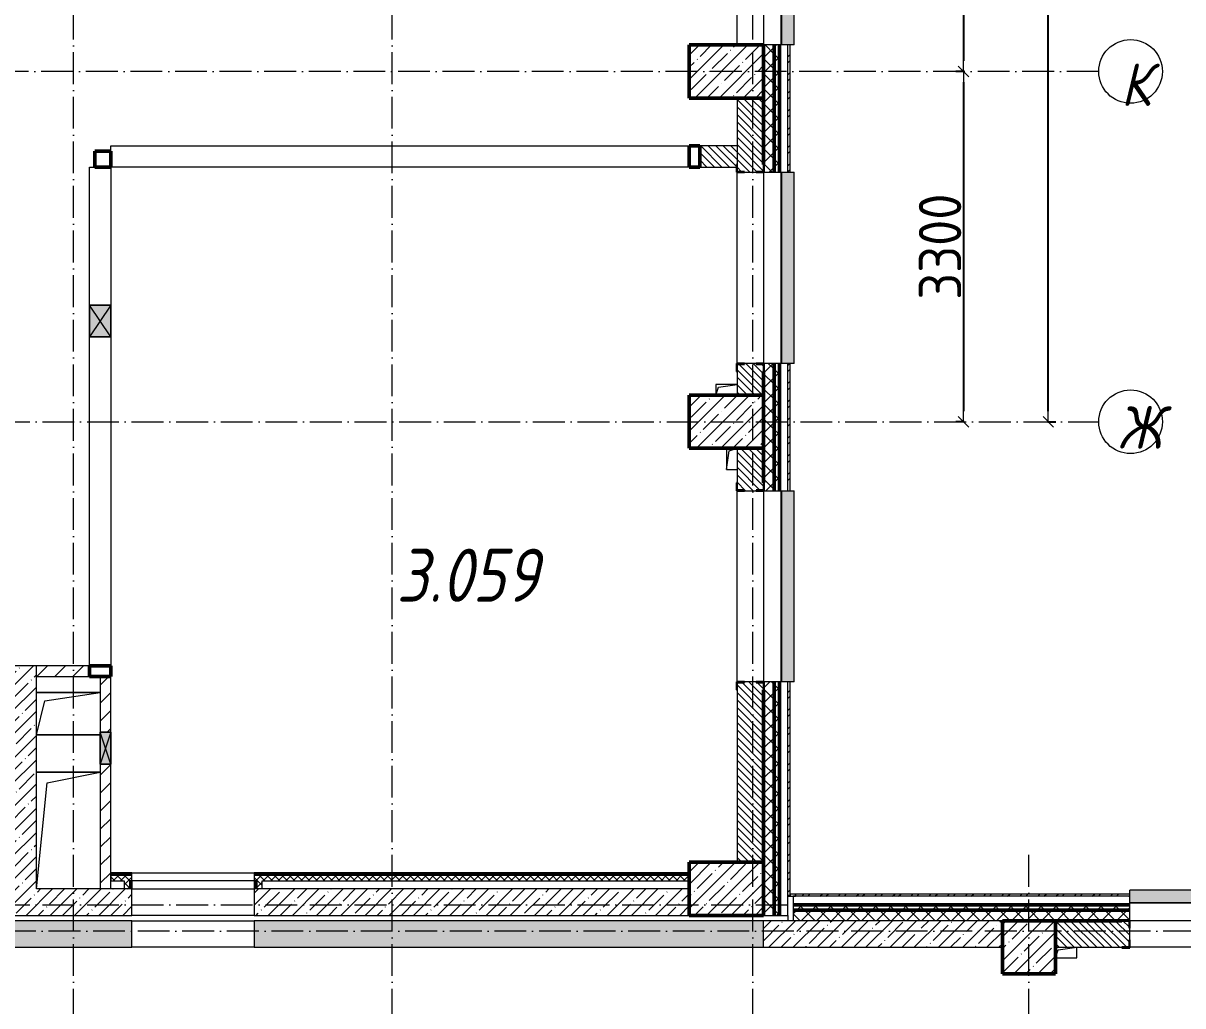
# Model space of a CAD drawing. Header units: millimetres. Extents: x -213536 to 1564669, y -45299 to 942238.
# Drawn here: x 159004 to 169929, y 467695 to 476952 of the extents above; entities that cross this region are included whole.
import ezdxf

# ---------------------------------------------------------------- set-up
doc = ezdxf.new("R2010")
doc.units = ezdxf.units.MM
doc.linetypes.add('50_200_ШТРИХ_1Т_ш5_п1_п1_', pattern=[700, 500, -100, 0, -100])
for name, color, linetype, lineweight in [('A-____-____-DIMS', 7, 'Continuous', 9), ('A-DETL-GENF-OTLN', 7, 'Continuous', 9), ('A-FLOR-____-OTLN', 7, 'Continuous', 9), ('A-GENM-____-MCUT', 7, 'Continuous', 25), ('A-GENM-____-OTLN', 7, 'Continuous', 9), ('A-GENM-____-OTLN-1', 7, 'Continuous', 25), ('A-GLAZ-____-OTLN', 7, 'Continuous', 9), ('A-WALL-____-MCUT-1', 7, 'Continuous', 9), ('A-WALL-____-MCUT-2', 7, 'Continuous', 50), ('A-WALL-____-MCUT-3', 7, 'Continuous', 9), ('A-WALL-____-OTLN', 7, 'Continuous', 9), ('A-WALL-____-PATT-1', 7, 'Continuous', 9), ('A-WALL-FNSH-MCUT-1', 7, 'Continuous', 9), ('I-WALL-____-OTLN', 7, 'Continuous', 9), ('S-COLS-____-MCUT', 7, 'Continuous', 50), ('S-COLS-____-OTLN', 7, 'Continuous', 9), ('S-GRID-____-IDEN', 7, 'Continuous', 9), ('S-GRID-____-OTLN-1', 7, '50_200_ШТРИХ_1Т_ш5_п1_п1_', 9), ('Марки помещений', 7, 'Continuous', 9)]:
    doc.layers.add(name, color=color, linetype=linetype, lineweight=lineweight)
doc.layers.add('A-GLAZ-____-OTLN-1', color=7, linetype='Continuous', lineweight=9, true_color=0xc0c0c0)
doc.layers.add('A-WALL-____-PATT-3', color=9, linetype='Continuous', lineweight=9, true_color=0x808080)
doc.styles.add('ISOCPEUR_I', font='isocpeui.ttf', dxfattribs={"width": 0.9, "height": 2.5})
doc.styles.add('ISOCPEUR_I_2', font='isocpeui.ttf', dxfattribs={"width": 0.85, "height": 2.3})
doc.styles.add('СПДС', font='isocpeur.ttf', dxfattribs={"width": 0.9})
doc.dimstyles.new('Размера А3', dxfattribs={"dimtxt": 200, "dimasz": 100, "dimexe": 70, "dimexo": 100, "dimgap": 20, "dimtad": 1, "dimdec": 0, "dimrnd": 10, "dimzin": 0, "dimdsep": 46, "dimtxsty": 'СПДС', "dimblk": 'ARROWHEAD_6', "dimcen": 1, "dimclrd": 256, "dimclre": 256, "dimclrt": 256, "dimazin": 0, "dimtfac": 1, "dimtdec": 0, "dimtmove": 2, "dimatfit": 3, "dimfxl": 1, "dimtolj": 1, "dimtzin": 0, "dimarcsym": 0})
pattern_1 = [(45, (142429.06, 459015.94), (-70.71068, 70.71068), []), (135, (142429.06, 459015.94), (-70.71068, -70.71068), [])]
pattern_2 = [(135, (142429.057, 459015.94), (-35.35534, -35.35534), [])]
pattern_3 = [(45, (142429.06, 459015.94), (-85.53659, 85.53659), []), (45, (142486.08, 459015.94), (-85.53659, 85.53659), [])]
pattern_4 = [(45, (142429.06, 459015.94), (-84.8528, 84.8528), [])]
pattern_5 = [(45, (142429.06, 459015.94), (-114.04925, 114.04925), []), (45, (142543.1, 459015.94), (-114.04925, 114.04925), [201.612, -40.322, 3.353, -36.97])]
pattern_6 = [(45, (142429.057, 459015.94), (-35.35534, 35.35534), []), (135, (142429.057, 459015.94), (-35.35534, -35.35534), [])]

# ---------------------------------------------------------------- blocks, each defined once
blk = doc.blocks.new('BSC_Колонна _Прямоугольная - 500х500-V118-АР1_План отверстий 3 этажа в осях 1-64_А-ГГ')
at = {"layer": 'S-COLS-____-OTLN'}
h = blk.add_hatch(dxfattribs=at)
h.set_pattern_fill('FP_141', color=256, style=0, pattern_type=2)
h.set_pattern_definition([(45, (-26050, -9231.04), (-114.04925, 114.04925), []), (45, (-25935.95, -9231.04), (-114.04925, 114.04925), [201.613, -40.323, 3.353, -36.97])])
h.paths.add_polyline_path([(-250, -250), (250, -250), (250, 250), (-250, 250)], flags=0)
at = {"layer": 'S-COLS-____-MCUT'}
for p, q in [((250, 250), (-250, 250)), ((-250, 250), (-250, -250)), ((250, -250), (250, 250)), ((-250, -250), (250, -250))]:
    blk.add_line(p, q, dxfattribs=at)
blk = doc.blocks.new('BSC_Колонна _Прямоугольная - 500х700-V123-АР1_План отверстий 3 этажа в осях 1-64_А-ГГ')
at = {"layer": 'S-COLS-____-OTLN'}
h = blk.add_hatch(dxfattribs=at)
h.set_pattern_fill('FP_146', color=256, style=0, pattern_type=2)
h.set_pattern_definition([(315, (-9781.04, 23200), (114.0493, 114.0493), []), (315, (-9781.04, 23085.95), (114.0493, 114.0493), [201.613, -40.323, 3.353, -36.97])])
h.paths.add_polyline_path([(-250, 350), (-250, -350), (250, -350), (250, 350)], flags=0)
at = {"layer": 'S-COLS-____-MCUT'}
for p, q in [((250, 350), (-250, 350)), ((-250, 350), (-250, -350)), ((250, -350), (250, 350)), ((-250, -350), (250, -350))]:
    blk.add_line(p, q, dxfattribs=at)
blk = doc.blocks.new('BSC_Колонна _Прямоугольная - 500х700-V125-АР1_План отверстий 3 этажа в осях 1-64_А-ГГ')
at = {"layer": 'S-COLS-____-OTLN'}
h = blk.add_hatch(dxfattribs=at)
h.set_pattern_fill('FP_148', color=256, style=0, pattern_type=2)
h.set_pattern_definition([(315, (-17481.04, 23200), (114.04925, 114.04925), []), (315, (-17481.04, 23085.95), (114.04925, 114.04925), [201.613, -40.323, 3.353, -36.97])])
h.paths.add_polyline_path([(-250, 350), (-250, -350), (250, -350), (250, 350)], flags=0)
at = {"layer": 'S-COLS-____-MCUT'}
for p, q in [((250, 350), (-250, 350)), ((-250, 350), (-250, -350)), ((250, -350), (250, 350)), ((-250, -350), (250, -350))]:
    blk.add_line(p, q, dxfattribs=at)
blk = doc.blocks.new('BSC_Колонна _Прямоугольная - 500х700-V130-АР1_План отверстий 3 этажа в осях 1-64_А-ГГ')
at = {"layer": 'S-COLS-____-OTLN'}
h = blk.add_hatch(dxfattribs=at)
h.set_pattern_fill('FP_153', color=256, style=0, pattern_type=2)
h.set_pattern_definition([(315, (-14181.04, 23200), (114.04925, 114.04925), []), (315, (-14181.04, 23085.95), (114.04925, 114.04925), [201.613, -40.323, 3.353, -36.97])])
h.paths.add_polyline_path([(-250, 350), (-250, -350), (250, -350), (250, 350)], flags=0)
at = {"layer": 'S-COLS-____-MCUT'}
for p, q in [((250, 350), (-250, 350)), ((-250, 350), (-250, -350)), ((250, -350), (250, 350)), ((-250, -350), (250, -350))]:
    blk.add_line(p, q, dxfattribs=at)
blk = doc.blocks.new('Отлив_СКБ - Отлив витража_120_НВФ-31885687-АР1_План отверстий 3 этажа в осях 1-64_А-ГГ')
at = {"layer": 'A-GLAZ-____-OTLN-1'}
for points in [[(0, 0), (0, -2), (1800, -2), (1800, 0), (534, 0)], [(0, -2), (0, -120), (1800, -120), (1800, -2), (534, -2)]]:
    blk.add_hatch(color=256, dxfattribs=at).paths.add_polyline_path(points, flags=0)
at = {"layer": 'A-GLAZ-____-OTLN'}
for p, q in [((0, 0), (1800, 0)), ((1800, -2), (0, -2)), ((0, -120), (0, -83)), ((1800, -83), (1800, -120)), ((0, -120), (1800, -120))]:
    blk.add_line(p, q, dxfattribs=at)
blk = doc.blocks.new('Фахверк_СКБ_Уголок - 250_2700-27497298-АР1_План отверстий 3 этажа в осях 1-64_А-ГГ')
at = {"layer": 'A-GENM-____-MCUT'}
for p, q in [((200, 181), (125, 181)), ((125, 181), (125, 106)), ((131, 106), (131, 175)), ((131, 175), (200, 175)), ((200, 175), (200, 181)), ((125, 106), (131, 106)), ((131, -6), (125, -6)), ((125, -6), (125, -81)), ((125, -81), (200, -81)), ((131, -75), (131, -6)), ((200, -75), (131, -75)), ((200, -81), (200, -75))]:
    blk.add_line(p, q, dxfattribs=at)
blk = doc.blocks.new('AR_Отверстие прямоугольное _в плите_ - AR_Отверстие прямоугольное _в плите_-V181-АР1_План отверстий 3 этажа в осях 1-64_А-ГГ')
at = {"layer": 'A-GENM-____-OTLN'}
for p, q in [((-100, -50), (-75, 25)), ((-75, 25), (100, 50)), ((100, -50), (100, 50)), ((-100, -50), (100, -50))]:
    blk.add_line(p, q, dxfattribs=at)
blk = doc.blocks.new('AR_Отверстие прямоугольное _в плите_ - AR_Отверстие прямоугольное _в плите_-30510803-АР1_План отверстий 3 этажа в осях 1-64_А-ГГ')
at = {"layer": 'A-GENM-____-OTLN'}
for p, q in [((-50, 100), (-50, -100)), ((-50, -100), (-25, 75)), ((-25, 75), (50, 100)), ((-50, -100), (50, -100))]:
    blk.add_line(p, q, dxfattribs=at)
blk = doc.blocks.new('AR_Отверстие прямоугольное _в плите_ - AR_Отверстие прямоугольное _в плите_-30510907-АР1_План отверстий 3 этажа в осях 1-64_А-ГГ')
at = {"layer": 'A-GENM-____-OTLN'}
for p, q in [((100, 50), (-100, 50)), ((-100, 50), (-100, -50)), ((-100, -50), (-75, 25)), ((-75, 25), (100, 50))]:
    blk.add_line(p, q, dxfattribs=at)
blk = doc.blocks.new('AR_Отверстие прямоугольное _в плите_ - AR_Отверстие прямоугольное _в плите_-V186-АР1_План отверстий 3 этажа в осях 1-64_А-ГГ')
at = {"layer": 'A-GENM-____-OTLN'}
for p, q in [((300, 550), (-300, 550)), ((-200, 450), (300, 550)), ((-300, -550), (-200, 450))]:
    blk.add_line(p, q, dxfattribs=at)
blk = doc.blocks.new('AR_Отверстие прямоугольное _в плите_ - AR_Отверстие прямоугольное _в плите_-30552531-АР1_План отверстий 3 этажа в осях 1-64_А-ГГ')
at = {"layer": 'A-GENM-____-OTLN'}
for p, q in [((300, 200), (-300, 200)), ((-300, -200), (-220, 120)), ((-220, 120), (300, 200)), ((-300, -200), (300, -200))]:
    blk.add_line(p, q, dxfattribs=at)
blk = doc.blocks.new('Стены 9 - Стены 4-31627981-АР1_План отверстий 3 этажа в осях 1-64_А-ГГ')
at = {"layer": 'A-WALL-____-MCUT-3'}
for p, q in [((23850, 9731), (23800, 9731)), ((23800, 9731), (23800, 9711)), ((23850, 9711), (23850, 9731)), ((23800, 9711), (23850, 9711))]:
    blk.add_line(p, q, dxfattribs=at)
blk = doc.blocks.new('BSC_Колонна _Прямоугольная1 - 150х150 _металл_-35283274-АР1_План отверстий 3 этажа в осях 1-64_А-ГГ')
at = {"layer": 'S-COLS-____-MCUT'}
for p, q in [((75, 75), (-75, 75)), ((-75, 75), (-75, -75)), ((75, -75), (75, 75)), ((-75, -75), (75, -75))]:
    blk.add_line(p, q, dxfattribs=at)
blk = doc.blocks.new('BSC_Колонна _Прямоугольная1 - 200х100 _металл_-35191367-АР1_План отверстий 3 этажа в осях 1-64_А-ГГ')
at = {"layer": 'S-COLS-____-MCUT'}
for p, q in [((100, 50), (-100, 50)), ((-100, 50), (-100, -50)), ((100, -50), (100, 50)), ((-100, -50), (100, -50))]:
    blk.add_line(p, q, dxfattribs=at)
blk = doc.blocks.new('AR_Отверстие прямоугольное _в стене__БезПР - AR_Отверстие прямоугольное _в стене__БезПР-36899507-АР1_План отверстий 3 этажа в осях 1-64_А-ГГ')
at = {"layer": 'A-GLAZ-____-OTLN'}
blk.add_hatch(color=256, dxfattribs=at).paths.add_polyline_path([(150, -100), (150, 100), (-150, 100), (-150, -100)], flags=0)
at = {"layer": 'A-DETL-GENF-OTLN'}
for p, q in [((-150, -100), (-150, 100)), ((-150, 100), (150, 100)), ((150, 100), (-150, -100)), ((-150, 100), (150, -100)), ((150, 100), (-150, 100)), ((-150, 100), (-150, -100)), ((150, 100), (150, -100)), ((150, -100), (150, 100)), ((150, -100), (-150, -100)), ((-150, -100), (150, -100))]:
    blk.add_line(p, q, dxfattribs=at)
at = {"layer": 'A-GLAZ-____-OTLN'}
blk.add_line((150, 100), (-150, 100), dxfattribs=at)
blk = doc.blocks.new('AR_Отверстие прямоугольное _в стене__БезПР - AR_Отверстие прямоугольное _в стене__БезПР-36899564-АР1_План отверстий 3 этажа в осях 1-64_А-ГГ')
at = {"layer": 'A-GLAZ-____-OTLN'}
blk.add_hatch(color=256, dxfattribs=at).paths.add_polyline_path([(150, 50), (-150, 50), (-150, -50), (150, -50)], flags=0)
at = {"layer": 'A-DETL-GENF-OTLN'}
for p, q in [((-150, -50), (-150, 50)), ((-150, 50), (150, 50)), ((150, 50), (-150, -50)), ((-150, 50), (150, -50)), ((150, 50), (-150, 50)), ((-150, 50), (-150, -50)), ((150, 50), (150, -50)), ((150, -50), (150, 50)), ((150, -50), (-150, -50)), ((-150, -50), (150, -50))]:
    blk.add_line(p, q, dxfattribs=at)
at = {"layer": 'A-GLAZ-____-OTLN'}
blk.add_line((150, 50), (-150, 50), dxfattribs=at)
blk = doc.blocks.new('Ось сетки - Круг_Ø6_00__ISO-2_5_0_9K_-25732049-АР1_План отверстий 3 этажа в осях 1-64_А-ГГ')
at = {"layer": 'S-GRID-____-IDEN'}
blk.add_circle((0, 0), 3, dxfattribs=at)
blk = doc.blocks.new('ARROWHEAD_6')
at = {"color": 0, "linetype": 'Continuous'}
for p, q in [((0, 0), (-1, 0)), ((-0.5, -0.5), (0.5, 0.5))]:
    blk.add_line(p, q, dxfattribs=at)
blk = doc.blocks.new('*D2890')
at = {"layer": 'A-____-____-DIMS', "lineweight": -2, "transparency": 16777216}
for p, q in [((167868, 481797), (167792, 481797)), ((167862, 481697), (167862, 476597)), ((167868, 476497), (167792, 476497))]:
    blk.add_line(p, q, dxfattribs=at)
at = {"layer": 'Defpoints', "color": 0, "lineweight": 50, "transparency": 16777216}
for p in [(167968, 481797), (167862, 476497), (167968, 476497)]:
    blk.add_point(p, dxfattribs=at)
at = {"layer": 'A-____-____-DIMS', "lineweight": -2, "transparency": 16777216, "xscale": 100, "yscale": 100, "zscale": 100}
for p, rotation in [((167862, 481797), 90), ((167862, 476497), 270)]:
    blk.add_blockref('ARROWHEAD_6', p, dxfattribs=dict(at, rotation=rotation))
at = {"layer": 'A-____-____-DIMS', "transparency": 16777216, "insert": (167642, 479147), "char_height": 400, "attachment_point": 5, "rotation": 90, "style": 'СПДС'}
blk.add_mtext('\\A1;5300', dxfattribs=at)
blk = doc.blocks.new('*D2891')
at = {"layer": 'A-____-____-DIMS', "lineweight": -2, "transparency": 16777216}
for p, q in [((167868, 476497), (167792, 476497)), ((167862, 476397), (167862, 473297)), ((167868, 473197), (167792, 473197))]:
    blk.add_line(p, q, dxfattribs=at)
at = {"layer": 'Defpoints', "color": 0, "lineweight": 50, "transparency": 16777216}
for p in [(167968, 476497), (167862, 473197), (167968, 473197)]:
    blk.add_point(p, dxfattribs=at)
at = {"layer": 'A-____-____-DIMS', "lineweight": -2, "transparency": 16777216, "xscale": 100, "yscale": 100, "zscale": 100}
for p, rotation in [((167862, 476497), 90), ((167862, 473197), 270)]:
    blk.add_blockref('ARROWHEAD_6', p, dxfattribs=dict(at, rotation=rotation))
at = {"layer": 'A-____-____-DIMS', "transparency": 16777216, "insert": (167642, 474847), "char_height": 400, "attachment_point": 5, "rotation": 90, "style": 'СПДС'}
blk.add_mtext('\\A1;3300', dxfattribs=at)
blk = doc.blocks.new('*D2892')
at = {"layer": 'A-____-____-DIMS', "lineweight": -2, "transparency": 16777216}
for p, q in [((168656, 506647), (168732, 506647)), ((168662, 473297), (168662, 506547)), ((168656, 473197), (168732, 473197))]:
    blk.add_line(p, q, dxfattribs=at)
at = {"layer": 'Defpoints', "color": 0, "lineweight": 50, "transparency": 16777216}
for p in [(168556, 506647), (168662, 506647), (168556, 473197)]:
    blk.add_point(p, dxfattribs=at)
at = {"layer": 'A-____-____-DIMS', "lineweight": -2, "transparency": 16777216, "xscale": 100, "yscale": 100, "zscale": 100}
for p, rotation in [((168662, 506647), 90), ((168662, 473197), 270)]:
    blk.add_blockref('ARROWHEAD_6', p, dxfattribs=dict(at, rotation=rotation))
at = {"layer": 'A-____-____-DIMS', "transparency": 16777216, "insert": (168442, 489922), "char_height": 400, "attachment_point": 5, "rotation": 90, "style": 'СПДС'}
blk.add_mtext('\\A1;33450', dxfattribs=at)

msp = doc.modelspace()

# ---------------------------------------------------------------- hatches: boundary and pattern name
at = {"layer": 'A-WALL-____-PATT-1'}
h = msp.add_hatch(dxfattribs=at)
h.set_pattern_fill('FP_1', color=256, style=0, pattern_type=2)
h.set_pattern_definition(pattern_1)
h.paths.add_polyline_path([(166079.1, 468547), (166079.1, 470747), (165985.1, 470747), (165985.1, 470672), (165979.1, 470672), (165979.1, 468547)], flags=0)
h.paths.add_polyline_path([(166079.1, 472547), (166079.1, 473747), (165985.1, 473747), (165985.1, 473672), (165979.1, 473672), (165979.1, 472622), (165985.1, 472622), (165985.1, 472547)], flags=0)
h.paths.add_polyline_path([(166079.1, 475547), (166079.1, 476747), (165979.1, 476747), (165979.1, 475622), (165985.1, 475622), (165985.1, 475547)], flags=0)
h.paths.add_polyline_path([(166079.1, 478547), (166079.1, 479747), (165985.1, 479747), (165985.1, 479672), (165979.1, 479672), (165979.1, 478622), (165985.1, 478622), (165985.1, 478547)], flags=0)
h.paths.add_polyline_path([(165979.1, 481547), (166079.1, 481547), (166079.1, 482747), (165985.1, 482747), (165985.1, 482672), (165979.1, 482672), (165979.1, 482047)], flags=0)
h.paths.add_polyline_path([(165985.1, 484547), (166079.1, 484547), (166079.1, 485747), (165979.1, 485747), (165979.1, 484622), (165985.1, 484622), (165985.1, 484553)], flags=0)
h.paths.add_polyline_path([(165985.1, 487547), (166079.1, 487547), (166079.1, 488747), (165985.1, 488747), (165985.1, 488672), (165979.1, 488672), (165979.1, 487622), (165985.1, 487622), (165985.1, 487553)], flags=0)
h.paths.add_polyline_path([(165985.1, 490547), (166079.1, 490547), (166079.1, 491747), (165979.1, 491747), (165979.1, 490622), (165985.1, 490622), (165985.1, 490553)], flags=0)
h.paths.add_polyline_path([(166079.1, 493547), (166079.1, 494747), (165985.1, 494747), (165985.1, 494672), (165979.1, 494672), (165979.1, 493622), (165985.1, 493622), (165985.1, 493547)], flags=0)
h.paths.add_polyline_path([(165985.1, 496547), (166079.1, 496547), (166079.1, 497747), (165979.1, 497747), (165979.1, 496622), (165985.1, 496622), (165985.1, 496553)], flags=0)
h.paths.add_polyline_path([(166079.1, 499547), (166079.1, 500797), (165985.1, 500797), (165985.1, 500722), (165979.1, 500722), (165979.1, 499622), (165985.1, 499622), (165985.1, 499547)], flags=0)
h.paths.add_polyline_path([(166079.1, 502597), (166079.1, 506747), (165979.1, 506747), (165979.1, 502597)], flags=0)
h = msp.add_hatch(dxfattribs=at)
h.set_pattern_fill('FP_1', color=256, style=0, pattern_type=2)
h.set_pattern_definition(pattern_1)
h.paths.add_polyline_path([(166129.1, 468547), (166129.1, 470747), (166079.1, 470747), (166079.1, 468547)], flags=0)
h.paths.add_polyline_path([(166129.1, 472547), (166129.1, 473747), (166079.1, 473747), (166079.1, 472547)], flags=0)
h.paths.add_polyline_path([(166129.1, 475547), (166129.1, 476747), (166079.1, 476747), (166079.1, 475547)], flags=0)
h.paths.add_polyline_path([(166129.1, 478547), (166129.1, 479747), (166079.1, 479747), (166079.1, 478547)], flags=0)
h.paths.add_polyline_path([(166129.1, 481547), (166129.1, 482747), (166079.1, 482747), (166079.1, 481547)], flags=0)
h.paths.add_polyline_path([(166079.1, 484547), (166129.1, 484547), (166129.1, 485747), (166079.1, 485747), (166079.1, 485550.9)], flags=0)
h.paths.add_polyline_path([(166079.1, 487547), (166129.1, 487547), (166129.1, 488747), (166079.1, 488747)], flags=0)
h.paths.add_polyline_path([(166129.1, 490547), (166129.1, 491747), (166079.1, 491747), (166079.1, 490547)], flags=0)
h.paths.add_polyline_path([(166079.1, 493547), (166129.1, 493547), (166129.1, 494747), (166079.1, 494747), (166079.1, 494151.2)], flags=0)
h.paths.add_polyline_path([(166079.1, 496547), (166129.1, 496547), (166129.1, 497747), (166079.1, 497747), (166079.1, 497591.3)], flags=0)
h.paths.add_polyline_path([(166129.1, 499547), (166129.1, 500797), (166079.1, 500797), (166079.1, 499547)], flags=0)
h.paths.add_polyline_path([(166129.1, 502597), (166129.1, 506747), (166079.1, 506747), (166079.1, 502597)], flags=0)
h = msp.add_hatch(dxfattribs=at)
h.set_pattern_fill('FP_3', color=256, style=0, pattern_type=2)
h.set_pattern_definition(pattern_3)
h.paths.add_polyline_path([(166209.1, 468737), (166229.1, 468737), (166229.1, 470747), (166209.1, 470747), (166209.1, 468780.3)], flags=0)
h.paths.add_polyline_path([(166229.1, 472547), (166229.1, 473747), (166209.1, 473747), (166209.1, 472547)], flags=0)
h.paths.add_polyline_path([(166229.1, 475547), (166229.1, 476747), (166209.1, 476747), (166209.1, 475547)], flags=0)
h.paths.add_polyline_path([(166229.1, 478547), (166229.1, 479747), (166209.1, 479747), (166209.1, 478547)], flags=0)
h.paths.add_polyline_path([(166209.1, 481547), (166229.1, 481547), (166229.1, 482747), (166209.1, 482747)], flags=0)
h.paths.add_polyline_path([(166229.1, 484547), (166229.1, 485747), (166209.1, 485747), (166209.1, 484547)], flags=0)
h.paths.add_polyline_path([(166229.1, 487547), (166229.1, 488747), (166209.1, 488747), (166209.1, 487547)], flags=0)
h.paths.add_polyline_path([(166209.1, 490547), (166229.1, 490547), (166229.1, 491747), (166209.1, 491747), (166209.1, 490711.1)], flags=0)
h.paths.add_polyline_path([(166229.1, 493547), (166229.1, 494747), (166209.1, 494747), (166209.1, 493547)], flags=0)
h.paths.add_polyline_path([(166229.1, 496547), (166229.1, 497747), (166209.1, 497747), (166209.1, 496547)], flags=0)
h.paths.add_polyline_path([(166209.1, 499547), (166229.1, 499547), (166229.1, 500567), (166209.1, 500567), (166209.1, 500171.4)], flags=0)
h = msp.add_hatch(dxfattribs=at)
h.set_pattern_fill('FP_6', color=256, style=0, pattern_type=2)
h.set_pattern_definition(pattern_2)
h.paths.add_polyline_path([(165729.1, 473447), (165979.1, 473447), (165979.1, 473741), (165910.1, 473741), (165910.1, 473747), (165798.1, 473747), (165798.1, 473741), (165729.1, 473741), (165729.1, 473510.5)], flags=0)
h.paths.add_polyline_path([(165910.1, 475547), (165910.1, 475553), (165979.1, 475553), (165979.1, 476247), (165729.1, 476247), (165729.1, 475553), (165798.1, 475553), (165798.1, 475547)], flags=0)
h = msp.add_hatch(dxfattribs=at)
h.set_pattern_fill('FP_6', color=256, style=0, pattern_type=2)
h.set_pattern_definition(pattern_2)
h.paths.add_polyline_path([(165379.1, 475597), (165723.1, 475597), (165723.1, 475622), (165729.1, 475622), (165729.1, 475797), (165379.1, 475797)], flags=0)
h = msp.add_hatch(dxfattribs=at)
h.set_pattern_fill('FP_6', color=256, style=0, pattern_type=2)
h.set_pattern_definition(pattern_2)
h.paths.add_polyline_path([(165834.3, 469047), (165979.1, 469047), (165979.1, 470741), (165910.1, 470741), (165910.1, 470747), (165798.1, 470747), (165798.1, 470741), (165729.1, 470741), (165729.1, 469047)], flags=0)
h.paths.add_polyline_path([(165910.1, 472547), (165910.1, 472553), (165979.1, 472553), (165979.1, 472947), (165729.1, 472947), (165729.1, 472553), (165798.1, 472553), (165798.1, 472547)], flags=0)
h = msp.add_hatch(dxfattribs=at)
h.set_pattern_fill('FP_38', color=256, style=0, pattern_type=2)
h.set_pattern_definition(pattern_5)
h.paths.add_polyline_path([(159129.1, 468797), (159129.1, 470897), (158879.1, 470897), (158879.1, 468797)], flags=0)
h = msp.add_hatch(dxfattribs=at)
h.set_pattern_fill('FP_4', color=256, style=0, pattern_type=2)
h.set_pattern_definition(pattern_4)
h.paths.add_polyline_path([(159629.1, 470797), (159629.1, 470897), (159129.1, 470897), (159129.1, 470797)], flags=0)
h = msp.add_hatch(dxfattribs=at)
h.set_pattern_fill('FP_4', color=256, style=0, pattern_type=2)
h.set_pattern_definition(pattern_4)
h.paths.add_polyline_path([(159729.1, 468797), (159829.1, 468797), (159829.1, 469972), (159729.1, 469972)], flags=0)
h.paths.add_polyline_path([(159729.1, 470272), (159829.1, 470272), (159829.1, 470797), (159729.1, 470797)], flags=0)
h = msp.add_hatch(dxfattribs=at)
h.set_pattern_fill('FP_38', color=256, style=0, pattern_type=2)
h.set_pattern_definition(pattern_5)
h.paths.add_polyline_path([(165279.1, 468547), (165279.1, 468797), (161179.1, 468797), (161179.1, 468547), (163625, 468547)], flags=0)
h.paths.add_polyline_path([(160029.1, 468547), (160029.1, 468797), (152529.1, 468797), (152529.1, 468547), (159206.3, 468547)], flags=0)
h = msp.add_hatch(dxfattribs=at)
h.set_pattern_fill('FP_3', color=256, style=0, pattern_type=2)
h.set_pattern_definition(pattern_3)
h.paths.add_polyline_path([(180744.1, 468727), (180744.1, 468747), (180229.1, 468747), (180229.1, 468727)], flags=0)
h.paths.add_polyline_path([(177229.1, 468727), (178429.1, 468727), (178429.1, 468747), (177229.1, 468747)], flags=0)
h.paths.add_polyline_path([(175429.1, 468727), (175429.1, 468747), (174229.1, 468747), (174229.7, 468727)], flags=0)
h.paths.add_polyline_path([(172429.1, 468727), (172429.1, 468747), (171229.1, 468747), (171229.1, 468727)], flags=0)
h.paths.add_polyline_path([(169429.1, 468727), (169429.1, 468747), (166279.1, 468747), (166279.1, 468727), (167159.9, 468727)], flags=0)
h = msp.add_hatch(dxfattribs=at)
h.set_pattern_fill('FP_1', color=256, style=0, pattern_type=2)
h.set_pattern_definition(pattern_1)
h.paths.add_polyline_path([(216779.1, 468597), (216779.1, 468647), (210429.1, 468647), (210429.1, 468597), (216648.9, 468597)], flags=0)
h.paths.add_polyline_path([(202509.2, 468597), (202629.1, 468597), (202629.1, 468647), (201429.1, 468647), (201429.1, 468597)], flags=0)
h.paths.add_polyline_path([(199629.1, 468597), (199629.1, 468647), (198429.1, 468647), (198429.1, 468597), (198974.2, 468597)], flags=0)
h.paths.add_polyline_path([(196629.1, 468597), (196629.1, 468647), (195429.1, 468647), (195429.1, 468597), (195439.3, 468597)], flags=0)
h.paths.add_polyline_path([(193629.1, 468597), (193629.1, 468647), (192429.1, 468647), (192429.1, 468597)], flags=0)
h.paths.add_polyline_path([(189429.1, 468597), (190629.1, 468597), (190629.1, 468647), (189429.1, 468647)], flags=0)
h.paths.add_polyline_path([(187629.1, 468597), (187629.1, 468647), (186429.1, 468647), (186429.1, 468597), (186602, 468597)], flags=0)
h.paths.add_polyline_path([(184629.1, 468597), (184629.1, 468647), (183429.1, 468647), (183429.1, 468597)], flags=0)
h.paths.add_polyline_path([(181299.6, 468597), (181629.1, 468597), (181629.1, 468647), (180229.1, 468647), (180229.1, 468597)], flags=0)
h.paths.add_polyline_path([(177229.1, 468597), (178429.1, 468597), (178429.1, 468647), (177229.1, 468647)], flags=0)
h.paths.add_polyline_path([(175429.1, 468597), (175429.1, 468647), (174229.1, 468647), (174229.7, 468597)], flags=0)
h.paths.add_polyline_path([(172429.1, 468597), (172429.1, 468647), (171229.1, 468647), (171229.1, 468597)], flags=0)
h.paths.add_polyline_path([(169429.1, 468597), (169429.1, 468647), (166259.1, 468647), (166259.1, 468597), (167159.9, 468597)], flags=0)
h = msp.add_hatch(dxfattribs=at)
h.set_pattern_fill('FP_1', color=256, style=0, pattern_type=2)
h.set_pattern_definition(pattern_1)
h.paths.add_polyline_path([(216779.1, 468497), (216779.1, 468597), (210429.1, 468597), (210429.1, 468503), (210504.1, 468503), (210504.1, 468497), (216648.9, 468497)], flags=0)
h.paths.add_polyline_path([(202509.2, 468497), (202554.1, 468497), (202554.1, 468503), (202629.1, 468503), (202629.1, 468597), (201429.1, 468597), (201429.1, 468503), (201504.1, 468503), (201504.1, 468497), (202279.1, 468497)], flags=0)
h.paths.add_polyline_path([(199554.1, 468497), (199554.1, 468503), (199629.1, 468503), (199629.1, 468597), (198429.1, 468597), (198429.1, 468503), (198504.1, 468503), (198504.1, 468497), (198974.2, 468497)], flags=0)
h.paths.add_polyline_path([(196554.1, 468497), (196554.1, 468503), (196629.1, 468503), (196629.1, 468597), (195429.1, 468597), (195429.1, 468503), (195504.1, 468503), (195504.1, 468497), (196279.1, 468497)], flags=0)
h.paths.add_polyline_path([(193554.1, 468497), (193554.1, 468503), (193629.1, 468503), (193629.1, 468597), (192429.1, 468597), (192429.1, 468503), (192504.1, 468503), (192504.1, 468497), (192779.1, 468497)], flags=0)
h.paths.add_polyline_path([(190554.1, 468497), (190554.1, 468503), (190629.1, 468503), (190629.1, 468597), (189429.1, 468597), (189429.1, 468503), (189504.1, 468503), (189504.1, 468497), (190136.9, 468497)], flags=0)
h.paths.add_polyline_path([(186504.1, 468497), (187554.1, 468497), (187554.1, 468503), (187629.1, 468503), (187629.1, 468597), (186429.1, 468597), (186429.1, 468503), (186504.1, 468503)], flags=0)
h.paths.add_polyline_path([(183779.1, 468497), (184554.1, 468497), (184554.1, 468503), (184629.1, 468503), (184629.1, 468597), (183429.1, 468597), (183429.1, 468503), (183504.1, 468503), (183504.1, 468497)], flags=0)
h.paths.add_polyline_path([(181299.6, 468497), (181554.1, 468497), (181554.1, 468503), (181629.1, 468503), (181629.1, 468597), (180229.1, 468597), (180229.1, 468497), (181279.1, 468497)], flags=0)
h.paths.add_polyline_path([(177764.7, 468497), (178354.1, 468497), (178354.1, 468503), (178429.1, 468503), (178429.1, 468597), (177229.1, 468597), (177229.1, 468497), (177729.1, 468497)], flags=0)
h.paths.add_polyline_path([(175354.1, 468497), (175354.1, 468503), (175429.1, 468503), (175429.1, 468597), (174229.1, 468597), (174229.7, 468503), (174304.1, 468503), (174304.1, 468497)], flags=0)
h.paths.add_polyline_path([(172354.1, 468497), (172354.1, 468503), (172429.1, 468503), (172429.1, 468597), (171229.1, 468597), (171229.1, 468497), (171729.1, 468497)], flags=0)
h.paths.add_polyline_path([(169354.1, 468497), (169354.1, 468503), (169429.1, 468503), (169429.1, 468597), (166259.1, 468597), (166259.1, 468497), (168729.1, 468497)], flags=0)
h = msp.add_hatch(dxfattribs=at)
h.set_pattern_fill('FP_38', color=256, style=0, pattern_type=2)
h.set_pattern_definition(pattern_5)
h.paths.add_polyline_path([(165392.4, 468247), (165979.1, 468247), (165979.1, 468497), (161179.1, 468497), (161179.1, 468247), (163625, 468247)], flags=0)
h.paths.add_polyline_path([(160029.1, 468247), (160029.1, 468497), (152029.1, 468497), (152029.1, 468247), (155634.4, 468247), (155634.4, 468292.7), (155721.1, 468292.7), (155721.1, 468247), (158322.6, 468247)], flags=0)
h.paths.add_polyline_path([(148029.1, 468247), (148029.1, 468497), (140479.1, 468497), (140479.1, 468247), (147717.8, 468247)], flags=0)
h = msp.add_hatch(dxfattribs=at)
h.set_pattern_fill('FP_38', color=256, style=0, pattern_type=2)
h.set_pattern_definition(pattern_5)
h.paths.add_polyline_path([(168229.1, 468247), (168229.1, 468497), (165979.1, 468497), (165979.1, 468247), (167159.9, 468247)], flags=0)
h = msp.add_hatch(dxfattribs=at)
h.set_pattern_fill('FP_6', color=256, style=0, pattern_type=2)
h.set_pattern_definition(pattern_2)
h.paths.add_polyline_path([(169354.1, 468247), (169423.1, 468247), (169423.1, 468316), (169429.1, 468316), (169429.1, 468428), (169423.1, 468428), (169423.1, 468497), (168729.1, 468497), (168729.1, 468247)], flags=0)
at = {"layer": 'A-WALL-____-PATT-3'}
h = msp.add_hatch(dxfattribs=at)
h.set_pattern_fill('FP_7', color=256, style=0, pattern_type=2)
h.set_pattern_definition(pattern_6)
h.paths.add_polyline_path([(165279.1, 468872), (165279.1, 468922), (161179.1, 468922), (161179.1, 468872), (163625, 468872)], flags=0)
h.paths.add_polyline_path([(159829.1, 468872), (160029.1, 468872), (160029.1, 468922), (159829.1, 468922)], flags=0)
h = msp.add_hatch(dxfattribs=at)
h.set_pattern_fill('FP_7', color=256, style=0, pattern_type=2)
h.set_pattern_definition(pattern_6)
h.paths.add_polyline_path([(160004.1, 468797), (160004.1, 468872), (159954.1, 468872), (159954.1, 468797)], flags=0)
h = msp.add_hatch(dxfattribs=at)
h.set_pattern_fill('FP_7', color=256, style=0, pattern_type=2)
h.set_pattern_definition(pattern_6)
h.paths.add_polyline_path([(161254.1, 468797), (161254.1, 468872), (161204.1, 468872), (161204.1, 468797)], flags=0)

# ---------------------------------------------------------------- linework, layer by layer
at = {"layer": 'A-FLOR-____-OTLN'}
for p, q in [((159129.1, 470647), (159729.1, 470647)), ((159729.1, 470247), (159129.1, 470247)), ((159129.1, 469897), (159729.1, 469897))]:
    msp.add_line(p, q, dxfattribs=at)
at = {"layer": 'A-WALL-____-MCUT-1'}
for p, q in [((159129.1, 470897), (158879.1, 470897)), ((159129.1, 468797), (159129.1, 470897)), ((160029.1, 468797), (159129.1, 468797)), ((160029.1, 468547), (160029.1, 468797)), ((165279.1, 468797), (161179.1, 468797)), ((161179.1, 468797), (161179.1, 468547)), ((160029.1, 468497), (152029.1, 468497)), ((152529.1, 468547), (160029.1, 468547)), ((160029.1, 468247), (160029.1, 468497)), ((161179.1, 468547), (165279.1, 468547)), ((168229.1, 468497), (161179.1, 468497)), ((161179.1, 468497), (161179.1, 468247)), ((165979.1, 468247), (165979.1, 468497)), ((155721.1, 468247), (160029.1, 468247)), ((161179.1, 468247), (168229.1, 468247))]:
    msp.add_line(p, q, dxfattribs=at)
at = {"layer": 'A-WALL-____-MCUT-2'}
for p, q in [((166079.1, 475547), (166079.1, 476747)), ((166129.1, 475547), (166129.1, 476747)), ((165979.1, 476247), (165979.1, 475622)), ((166079.1, 472547), (166079.1, 473747)), ((166129.1, 472547), (166129.1, 473747)), ((165979.1, 473672), (165979.1, 473447)), ((165979.1, 472947), (165979.1, 472622)), ((165979.1, 470672), (165979.1, 469047)), ((166079.1, 468547), (166079.1, 470747)), ((166129.1, 468547), (166129.1, 470747)), ((160029.1, 468934.5), (159829.1, 468934.5)), ((165279.1, 468934.5), (161179.1, 468934.5)), ((160016.6, 468872), (160016.6, 468797)), ((161191.6, 468872), (161191.6, 468797)), ((169429.1, 468647), (166259.1, 468647)), ((169429.1, 468597), (166259.1, 468597)), ((168729.1, 468497), (169354.1, 468497))]:
    msp.add_line(p, q, dxfattribs=at)
at = {"layer": 'A-WALL-____-MCUT-3'}
for p, q in [((166209.1, 476747), (165979.1, 476747)), ((166209.1, 475547), (166209.1, 476747)), ((165729.1, 476247), (165729.1, 475622)), ((165729.1, 475797), (165379.1, 475797)), ((165379.1, 475597), (165723.1, 475597)), ((165798.1, 475547), (165910.1, 475547)), ((165985.1, 475547), (166209.1, 475547)), ((165910.1, 473747), (165798.1, 473747)), ((166209.1, 473747), (165985.1, 473747)), ((166209.1, 472547), (166209.1, 473747)), ((165729.1, 473672), (165729.1, 473447)), ((165729.1, 472947), (165729.1, 472622)), ((165798.1, 472547), (165910.1, 472547)), ((165985.1, 472547), (166209.1, 472547)), ((165729.1, 470672), (165729.1, 469047)), ((165910.1, 470747), (165798.1, 470747)), ((166209.1, 470747), (165985.1, 470747)), ((166209.1, 468547), (166209.1, 470747)), ((159829.1, 468922), (159829.1, 468872)), ((160029.1, 468922), (159829.1, 468922)), ((160029.1, 468872), (160029.1, 468922)), ((161179.1, 468922), (161179.1, 468872)), ((165279.1, 468922), (161179.1, 468922)), ((159829.1, 468872), (159954.1, 468872)), ((159954.1, 468872), (159954.1, 468797)), ((160029.1, 468872), (160004.1, 468872)), ((160004.1, 468872), (160004.1, 468797)), ((161204.1, 468872), (161179.1, 468872)), ((161204.1, 468872), (161204.1, 468797)), ((161254.1, 468872), (165279.1, 468872)), ((161254.1, 468797), (161254.1, 468872)), ((169429.1, 468727), (166259.1, 468727)), ((166259.1, 468727), (166259.1, 468497)), ((169429.1, 468503), (169429.1, 468727)), ((165979.1, 468547), (166209.1, 468547)), ((169429.1, 468316), (169429.1, 468428)), ((168729.1, 468247), (169354.1, 468247))]:
    msp.add_line(p, q, dxfattribs=at)
at = {"layer": 'A-WALL-____-OTLN'}
for p, q in [((165729.1, 476747), (165729.1, 478547)), ((165979.1, 478547), (165979.1, 476747)), ((165729.1, 473747), (165729.1, 475547)), ((165979.1, 475547), (165979.1, 473747)), ((165979.1, 473747), (165979.1, 473747)), ((165729.1, 470747), (165729.1, 472547)), ((165979.1, 472547), (165979.1, 470747)), ((165979.1, 470747), (165979.1, 470747)), ((160029.1, 468797), (161179.1, 468797)), ((166209.1, 468727), (166229.1, 468727)), ((161179.1, 468547), (160029.1, 468547)), ((160029.1, 468497), (161179.1, 468497)), ((166209.1, 468547), (166209.1, 468497)), ((171229.1, 468497), (169429.1, 468497)), ((161179.1, 468247), (160029.1, 468247)), ((171229.1, 468247), (169429.1, 468247))]:
    msp.add_line(p, q, dxfattribs=at)
at = {"layer": 'A-WALL-FNSH-MCUT-1'}
for p, q in [((166229.1, 476747), (166209.1, 476747)), ((166229.1, 475547), (166229.1, 476747)), ((166209.1, 475547), (166229.1, 475547)), ((166229.1, 473747), (166209.1, 473747)), ((166229.1, 472547), (166229.1, 473747)), ((166209.1, 472547), (166229.1, 472547)), ((159629.1, 470897), (159129.1, 470897)), ((159129.1, 470797), (159629.1, 470797)), ((159729.1, 470797), (159729.1, 470272)), ((159829.1, 470272), (159829.1, 470797)), ((166229.1, 470747), (166209.1, 470747)), ((166229.1, 468737), (166229.1, 470747)), ((159729.1, 469972), (159729.1, 468797)), ((159829.1, 468797), (159829.1, 469972)), ((160029.1, 468947), (159829.1, 468947)), ((160029.1, 468922), (160029.1, 468947)), ((165279.1, 468947), (161179.1, 468947)), ((161179.1, 468947), (161179.1, 468922)), ((160029.1, 468797), (160029.1, 468872)), ((161179.1, 468872), (161179.1, 468797)), ((166209.1, 468737), (166229.1, 468737)), ((169429.1, 468747), (166279.1, 468747)), ((166279.1, 468747), (166279.1, 468727)), ((169429.1, 468727), (169429.1, 468747)), ((169429.1, 468727), (169429.1, 468727))]:
    msp.add_line(p, q, dxfattribs=at)
at = {"layer": 'I-WALL-____-OTLN'}
for p, q in [((159829.1, 475747), (159829.1, 475797)), ((159829.1, 475797), (165279.1, 475797)), ((159629.1, 474297), (159629.1, 475597)), ((159629.1, 475597), (159679.1, 475597)), ((165279.1, 475597), (159829.1, 475597)), ((159829.1, 475597), (159829.1, 474297)), ((159629.1, 470897), (159629.1, 473997)), ((159829.1, 473997), (159829.1, 470897)), ((160029.1, 468947), (161179.1, 468947)), ((161179.1, 468872), (160029.1, 468872))]:
    msp.add_line(p, q, dxfattribs=at)
at = {"layer": 'S-GRID-____-OTLN-1', "color": 251, "ltscale": 0.6, "true_color": 0x636466}
for p, q in [((159479.1, 454533.3), (159479.1, 508896.9)), ((162479.1, 454533.3), (162479.1, 508896.9)), ((165879.1, 454533.3), (165879.1, 508896.9)), ((169136.8, 476497), (137760.3, 476497)), ((137760.3, 473197), (169136.8, 473197)), ((168479.1, 454533.3), (168479.1, 469166.5)), ((137760.3, 468647), (166299.7, 468647)), ((246503.5, 468397), (137999.2, 468397))]:
    msp.add_line(p, q, dxfattribs=at)

# ---------------------------------------------------------------- block references
at = {"layer": 'A-GENM-____-OTLN'}
for name, p in [('AR_Отверстие прямоугольное _в плите_ - AR_Отверстие прямоугольное _в плите_-30510907-АР1_План отверстий 3 этажа в осях 1-64_А-ГГ', (165629.1, 473497)), ('AR_Отверстие прямоугольное _в плите_ - AR_Отверстие прямоугольное _в плите_-30510803-АР1_План отверстий 3 этажа в осях 1-64_А-ГГ', (165679.1, 472847)), ('AR_Отверстие прямоугольное _в плите_ - AR_Отверстие прямоугольное _в плите_-30552531-АР1_План отверстий 3 этажа в осях 1-64_А-ГГ', (159429.1, 470447)), ('AR_Отверстие прямоугольное _в плите_ - AR_Отверстие прямоугольное _в плите_-V186-АР1_План отверстий 3 этажа в осях 1-64_А-ГГ', (159429.1, 469347)), ('AR_Отверстие прямоугольное _в плите_ - AR_Отверстие прямоугольное _в плите_-V181-АР1_План отверстий 3 этажа в осях 1-64_А-ГГ', (168829.1, 468197))]:
    msp.add_blockref(name, p, dxfattribs=at)
at = {"layer": 'A-GENM-____-OTLN-1'}
for p, rotation in [((165904.1, 475422), 89.99999999999991), ((165804.1, 473872), 269.9999999999999), ((165904.1, 472422), 89.99999999999991), ((165804.1, 470872), 269.9999999999999), ((169554.1, 468422), 180)]:
    msp.add_blockref('Фахверк_СКБ_Уголок - 250_2700-27497298-АР1_План отверстий 3 этажа в осях 1-64_А-ГГ', p, dxfattribs=dict(at, rotation=rotation))
at = {"layer": 'A-GLAZ-____-OTLN'}
for name, p, rotation in [('Отлив_СКБ - Отлив витража_120_НВФ-31885687-АР1_План отверстий 3 этажа в осях 1-64_А-ГГ', (166146.1, 476747), 89.99999999999932), ('Отлив_СКБ - Отлив витража_120_НВФ-31885687-АР1_План отверстий 3 этажа в осях 1-64_А-ГГ', (166146.1, 473747), 89.99999999999932), ('AR_Отверстие прямоугольное _в стене__БезПР - AR_Отверстие прямоугольное _в стене__БезПР-36899507-АР1_План отверстий 3 этажа в осях 1-64_А-ГГ', (159729.1, 474147), 269.9999999999999), ('Отлив_СКБ - Отлив витража_120_НВФ-31885687-АР1_План отверстий 3 этажа в осях 1-64_А-ГГ', (166146.1, 470747), 89.99999999999932), ('AR_Отверстие прямоугольное _в стене__БезПР - AR_Отверстие прямоугольное _в стене__БезПР-36899564-АР1_План отверстий 3 этажа в осях 1-64_А-ГГ', (159779.1, 470122), 270), ('Отлив_СКБ - Отлив витража_120_НВФ-31885687-АР1_План отверстий 3 этажа в осях 1-64_А-ГГ', (171229.1, 468664), 180)]:
    msp.add_blockref(name, p, dxfattribs=dict(at, rotation=rotation))
at = {"layer": 'A-WALL-____-OTLN'}
msp.add_blockref('Стены 9 - Стены 4-31627981-АР1_План отверстий 3 этажа в осях 1-64_А-ГГ', (142429.1, 459015.9), dxfattribs=at)
at = {"layer": 'S-COLS-____-OTLN'}
for name, p, rotation in [('BSC_Колонна _Прямоугольная - 500х700-V125-АР1_План отверстий 3 этажа в осях 1-64_А-ГГ', (165629.1, 476497), 89.9999999999999), ('BSC_Колонна _Прямоугольная1 - 200х100 _металл_-35191367-АР1_План отверстий 3 этажа в осях 1-64_А-ГГ', (165329.1, 475697), 270.0000000000001), ('BSC_Колонна _Прямоугольная1 - 150х150 _металл_-35283274-АР1_План отверстий 3 этажа в осях 1-64_А-ГГ', (159754.1, 475672), 270.0000000000001), ('BSC_Колонна _Прямоугольная - 500х700-V130-АР1_План отверстий 3 этажа в осях 1-64_А-ГГ', (165629.1, 473197), 89.9999999999999), ('BSC_Колонна _Прямоугольная - 500х700-V123-АР1_План отверстий 3 этажа в осях 1-64_А-ГГ', (165629.1, 468797), 89.9999999999999)]:
    msp.add_blockref(name, p, dxfattribs=dict(at, rotation=rotation))
for name, p in [('BSC_Колонна _Прямоугольная1 - 200х100 _металл_-35191367-АР1_План отверстий 3 этажа в осях 1-64_А-ГГ', (159729.1, 470847)), ('BSC_Колонна _Прямоугольная - 500х500-V118-АР1_План отверстий 3 этажа в осях 1-64_А-ГГ', (168479.1, 468247))]:
    msp.add_blockref(name, p, dxfattribs=at)
at = {"layer": 'S-GRID-____-IDEN', "xscale": 99.99999999999993, "yscale": 99.99999999999993, "zscale": 99.99999999999993}
for p, rotation in [((169436.8, 476497), 89.9999999999998), ((169436.8, 473197), 269.9999999999996)]:
    msp.add_blockref('Ось сетки - Круг_Ø6_00__ISO-2_5_0_9K_-25732049-АР1_План отверстий 3 этажа в осях 1-64_А-ГГ', p, dxfattribs=dict(at, rotation=rotation))

# ---------------------------------------------------------------- texts
at = {"layer": 'S-GRID-____-IDEN', "char_height": 400, "attachment_point": 1, "style": 'ISOCPEUR_I'}
for s, insert, width in [('\\fISOCPEUR|b0|i1|c204|p34|;\\W.9;К', (169344, 476573.1), 223.671), ('\\fISOCPEUR|b0|i1|c204|p34|;\\W.9;Ж', (169315, 473343.6), 281.392)]:
    msp.add_mtext(s, dxfattribs=dict(at, insert=insert, width=width))
at = {"layer": 'Марки помещений', "insert": (162521.1, 472001.5), "char_height": 500, "width": 785.654, "attachment_point": 1, "style": 'ISOCPEUR_I_2'}
msp.add_mtext('3.059', dxfattribs=at)

# ---------------------------------------------------------------- dimensions: what is measured, and where the dimension line sits
at = {"layer": 'A-____-____-DIMS'}
for base, p1, p2, picture, middle in [((168661.6, 506647), (168555.5, 473197), (168555.5, 506647), '*D2892', (168441.6, 489922)), ((167861.6, 476497), (167967.7, 481797), (167967.7, 476497), '*D2890', (167641.6, 479147)), ((167861.6, 473197), (167967.7, 476497), (167967.7, 473197), '*D2891', (167641.6, 474847))]:
    dim = msp.add_linear_dim(base=base, p1=p1, p2=p2, angle=90, dimstyle='Размера А3', override={"dimtxt": 400}, dxfattribs=at)
    dim.commit()
    dim.dimension.update_dxf_attribs({"geometry": picture, "text_midpoint": middle})

doc.saveas('drawing.dxf')
